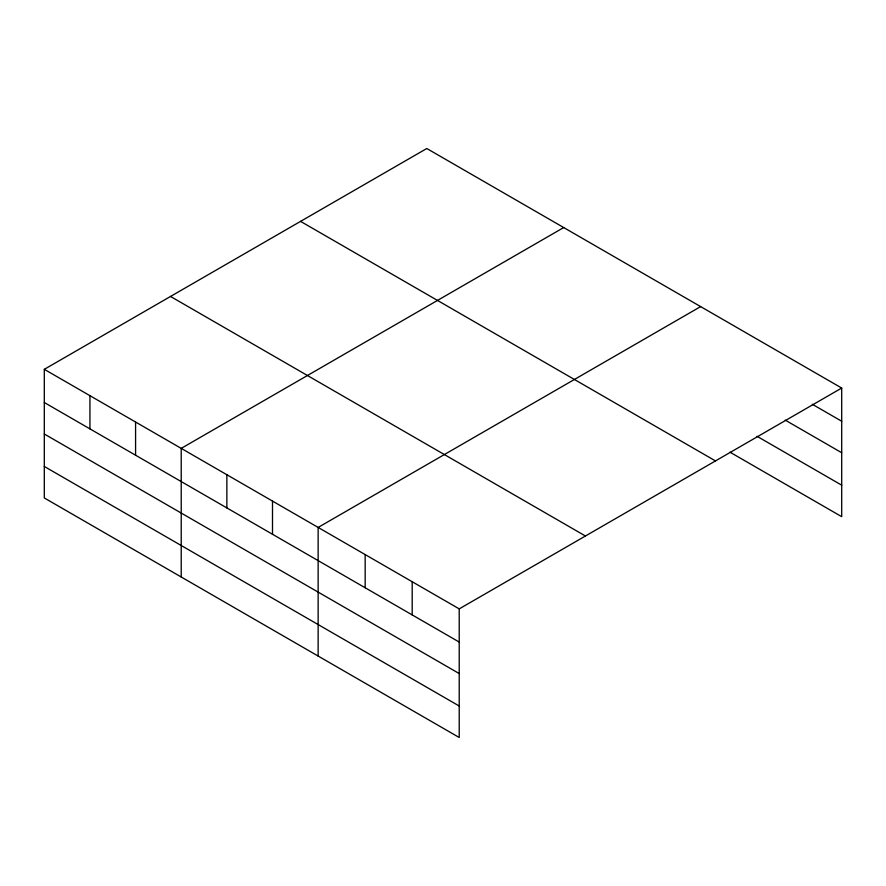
<?xml version="1.0" encoding="UTF-8"?>
<svg xmlns="http://www.w3.org/2000/svg" width="886" height="886" viewBox="0 0 886 886"><rect width="100%" height="100%" fill="white"/><g stroke="black" fill="none" stroke-linecap="round" stroke-linejoin="round"><path stroke-width="1.33" d="M459.214 673.559L459.214 608.881L44.3 369.329L44.3 497.954L459.214 737.495L459.214 673.559L44.3 434.007M730.02 452.192L841.7 516.671L841.7 388.046L426.786 148.505L44.3 369.329M563.706 227.558L181.22 448.382L181.22 576.996M700.627 306.6L318.14 527.436L318.14 656.05M459.214 608.881L841.7 388.046M812.307 404.271L841.7 421.238M785.273 420.152L841.7 452.724M757.054 436.311L841.7 485.174M300.564 221.378L715.478 460.919M170.522 296.456L585.436 536.008M44.3 402.521L459.214 642.062M44.3 466.457L459.214 706.009M412.189 581.725L412.189 614.917M365.165 554.581L365.165 587.761M272.5 501.077L272.5 534.269M226.86 474.73L226.86 507.922M135.58 422.035L135.58 455.216M89.94 395.677L89.94 428.868"/></g></svg>
